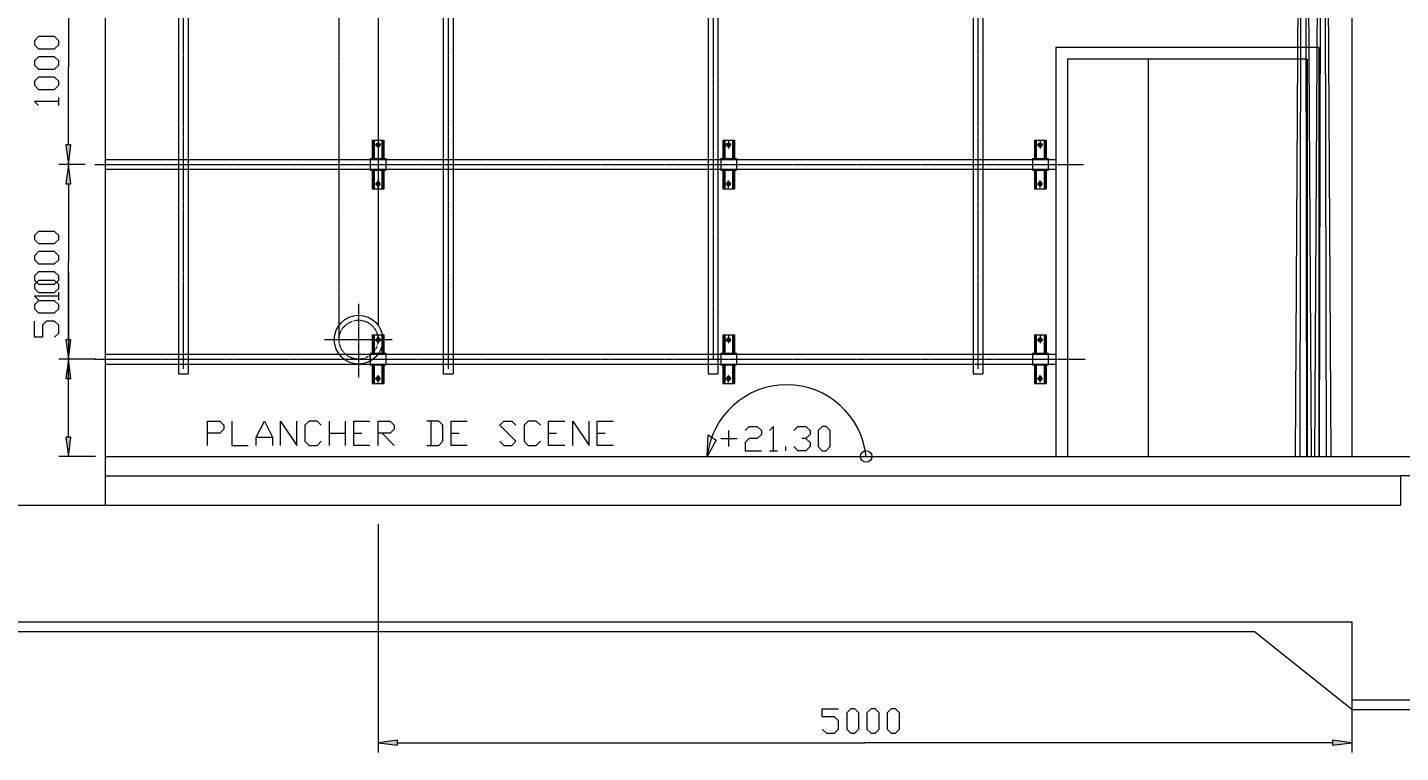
# Model space of a CAD drawing. Header units: millimetres. Extents: x 53635 to 142317, y 101101 to 147193.
# Drawn here: x 70416 to 77466, y 133172 to 136896 of the extents above; entities that cross this region are included whole.
import ezdxf

# ---------------------------------------------------------------- set-up
doc = ezdxf.new("R2010")
doc.units = ezdxf.units.MM
doc.header["$LTSCALE"] = 0.5
doc.header["$MEASUREMENT"] = 0
doc.linetypes.add('AXES2', pattern=[28.575, 19.05, -3.175, 3.175, -3.175])
doc.linetypes.add('CACHE2', pattern=[0.1875, 0.125, -0.0625])
doc.layers.get('0').update_dxf_attribs({"lineweight": 0})
for name, color, linetype, lineweight in [('AXE', 1, 'AXES2', 0), ('beton', 6, 'Continuous', 0), ('betonfin', 1, 'Continuous', 0), ('CACHE', 1, 'CACHE2', 0), ('COT', 3, 'Continuous', 0), ('FORT', 7, 'Continuous', 0)]:
    doc.layers.add(name, color=color, linetype=linetype, lineweight=lineweight)
doc.styles.add('_TCW_TXTSTY_1', font='TIMES.TTF')
doc.styles.get("Standard").update_dxf_attribs({"font": 'TXT.SHX'})
doc.dimstyles.get("Standard").update_dxf_attribs({"dimscale": 10, "dimtxt": 1.5, "dimasz": 2, "dimexe": 1, "dimexo": 1, "dimgap": 1, "dimtad": 1, "dimrnd": 0.5, "dimdsep": 46, "dimtxsty": '_TCW_TXTSTY_1', "dimcen": 0.09, "dimclrd": 3, "dimclre": 3, "dimclrt": 3, "dimadec": 0, "dimazin": 0, "dimtfac": 1, "dimtdec": 3, "dimtmove": 0, "dimatfit": 0, "dimfxl": 1, "dimfrac": 2, "dimtolj": 1, "dimtzin": 0, "dimarcsym": 0})

# ---------------------------------------------------------------- blocks, each defined once
blk = doc.blocks.new('*D74')
at = {"layer": 'COT', "linetype": 'Continuous', "ltscale": 2}
for points in [[(72215.9, 133222.2), (72315.9, 133209.2), (72315.9, 133235.2)], [(77215.9, 133222.2), (77115.9, 133235.2), (77115.9, 133209.2)]]:
    blk.add_hatch(color=3, dxfattribs=at).paths.add_polyline_path(points)
at = {"linetype": 'ByBlock', "flags": 128}
for points in [[(74497.1, 133293), (74518, 133272.2), (74559.6, 133272.2), (74580.5, 133293), (74580.5, 133334.7), (74559.6, 133355.5), (74497.1, 133355.5), (74497.1, 133397.2), (74580.5, 133397.2)], [(74643, 133272.2), (74663.8, 133272.2), (74684.6, 133293), (74684.6, 133376.3), (74663.8, 133397.2), (74643, 133397.2), (74622.1, 133376.3), (74622.1, 133293), (74643, 133272.2)], [(74747.1, 133272.2), (74768, 133272.2), (74788.8, 133293), (74788.8, 133376.3), (74768, 133397.2), (74747.1, 133397.2), (74726.3, 133376.3), (74726.3, 133293), (74747.1, 133272.2)], [(74851.3, 133272.2), (74872.1, 133272.2), (74893, 133293), (74893, 133376.3), (74872.1, 133397.2), (74851.3, 133397.2), (74830.5, 133376.3), (74830.5, 133293), (74851.3, 133272.2)]]:
    blk.add_lwpolyline(points, dxfattribs=at)
at = {"layer": 'COT', "color": 3, "linetype": 'Continuous', "ltscale": 2}
for p, q in [((72215.9, 134344.4), (72215.9, 133172.2)), ((77215.9, 133669.4), (77215.9, 133172.2))]:
    blk.add_line(p, q, dxfattribs=at)
at = {"layer": 'COT', "color": 3, "linetype": 'Continuous', "ltscale": 2, "flags": 128}
for points in [[(72215.9, 133222.2), (72315.9, 133209.2), (72315.9, 133235.2)], [(77215.9, 133222.2), (77115.9, 133235.2), (77115.9, 133209.2)]]:
    blk.add_lwpolyline(points, close=True, dxfattribs=at)
for points in [[(72315.9, 133222.2), (72315.9, 133222.2), (72315.9, 133222.2), (74715.9, 133222.2)], [(77115.9, 133222.2), (77115.9, 133222.2), (77115.9, 133222.2), (74715.9, 133222.2)]]:
    blk.add_lwpolyline(points, dxfattribs=at)
blk = doc.blocks.new('*D78')
at = {"layer": 'COT', "linetype": 'Continuous', "ltscale": 2}
for points in [[(70626.2, 135192.6), (70613.2, 135092.6), (70639.2, 135092.6)], [(70626.2, 134692.6), (70639.2, 134792.6), (70613.2, 134792.6)]]:
    blk.add_hatch(color=3, dxfattribs=at).paths.add_polyline_path(points)
at = {"linetype": 'ByBlock', "flags": 128}
for points in [[(70576.2, 135555.1), (70576.2, 135576), (70555.4, 135596.8), (70472, 135596.8), (70451.2, 135576), (70451.2, 135555.1), (70472, 135534.3), (70555.4, 135534.3), (70576.2, 135555.1)], [(70576.2, 135451), (70576.2, 135471.8), (70555.4, 135492.6), (70472, 135492.6), (70451.2, 135471.8), (70451.2, 135451), (70472, 135430.1), (70555.4, 135430.1), (70576.2, 135451)], [(70555.4, 135305.1), (70576.2, 135326), (70576.2, 135367.6), (70555.4, 135388.5), (70513.7, 135388.5), (70492.9, 135367.6), (70492.9, 135305.1), (70451.2, 135305.1), (70451.2, 135388.5)]]:
    blk.add_lwpolyline(points, dxfattribs=at)
at = {"layer": 'COT', "color": 3, "linetype": 'Continuous', "ltscale": 2}
for p, q in [((70765.9, 135192.6), (70576.2, 135192.6)), ((70765.9, 134692.6), (70576.2, 134692.6))]:
    blk.add_line(p, q, dxfattribs=at)
at = {"layer": 'COT', "color": 3, "linetype": 'Continuous', "ltscale": 2, "flags": 128}
for points in [[(70626.2, 135638.5), (70626.2, 135305.1), (70626.2, 135192.6), (70626.2, 135142.6)], [(70626.2, 134792.6), (70626.2, 135092.6), (70626.2, 135092.6), (70626.2, 135142.6)]]:
    blk.add_lwpolyline(points, dxfattribs=at)
for points in [[(70626.2, 135192.6), (70613.2, 135092.6), (70639.2, 135092.6)], [(70626.2, 134692.6), (70639.2, 134792.6), (70613.2, 134792.6)]]:
    blk.add_lwpolyline(points, close=True, dxfattribs=at)
blk = doc.blocks.new('*D79')
at = {"layer": 'COT', "linetype": 'Continuous', "ltscale": 2}
for points in [[(70626.2, 136192.6), (70613.2, 136092.6), (70639.2, 136092.6)], [(70626.2, 135192.6), (70639.2, 135292.6), (70613.2, 135292.6)]]:
    blk.add_hatch(color=3, dxfattribs=at).paths.add_polyline_path(points)
at = {"linetype": 'ByBlock', "flags": 128}
for points in [[(70576.2, 135807.2), (70576.2, 135828), (70555.4, 135848.9), (70472, 135848.9), (70451.2, 135828), (70451.2, 135807.2), (70472, 135786.4), (70555.4, 135786.4), (70576.2, 135807.2)], [(70576.2, 135703), (70576.2, 135723.9), (70555.4, 135744.7), (70472, 135744.7), (70451.2, 135723.9), (70451.2, 135703), (70472, 135682.2), (70555.4, 135682.2), (70576.2, 135703)], [(70576.2, 135598.9), (70576.2, 135619.7), (70555.4, 135640.5), (70472, 135640.5), (70451.2, 135619.7), (70451.2, 135598.9), (70472, 135578), (70555.4, 135578), (70576.2, 135598.9)], [(70576.2, 135494.7), (70576.2, 135536.4)]]:
    blk.add_lwpolyline(points, dxfattribs=at)
at = {"linetype": 'ByBlock'}
blk.add_lwpolyline([(70576.2, 135515.5), (70451.2, 135515.5), (70472, 135494.7)], dxfattribs=at)
at = {"layer": 'COT', "color": 3, "linetype": 'Continuous', "ltscale": 2}
for p, q in [((70711.8, 136192.6), (70576.2, 136192.6)), ((70711.8, 135192.6), (70576.2, 135192.6))]:
    blk.add_line(p, q, dxfattribs=at)
at = {"layer": 'COT', "color": 3, "linetype": 'Continuous', "ltscale": 2, "flags": 128}
for points in [[(70626.2, 136192.6), (70613.2, 136092.6), (70639.2, 136092.6)], [(70626.2, 135192.6), (70639.2, 135292.6), (70613.2, 135292.6)]]:
    blk.add_lwpolyline(points, close=True, dxfattribs=at)
for points in [[(70626.2, 136092.6), (70626.2, 136092.6), (70626.2, 136092.6), (70626.2, 135692.6)], [(70626.2, 135292.6), (70626.2, 135292.6), (70626.2, 135292.6), (70626.2, 135692.6)]]:
    blk.add_lwpolyline(points, dxfattribs=at)
blk = doc.blocks.new('*D80')
at = {"layer": 'COT', "linetype": 'Continuous', "ltscale": 2}
for points in [[(70626.2, 137192.6), (70613.2, 137092.6), (70639.2, 137092.6)], [(70626.2, 136192.6), (70639.2, 136292.6), (70613.2, 136292.6)]]:
    blk.add_hatch(color=3, dxfattribs=at).paths.add_polyline_path(points)
at = {"linetype": 'ByBlock', "flags": 128}
for points in [[(70576.2, 136807.2), (70576.2, 136828), (70555.4, 136848.9), (70472, 136848.9), (70451.2, 136828), (70451.2, 136807.2), (70472, 136786.4), (70555.4, 136786.4), (70576.2, 136807.2)], [(70576.2, 136703), (70576.2, 136723.9), (70555.4, 136744.7), (70472, 136744.7), (70451.2, 136723.9), (70451.2, 136703), (70472, 136682.2), (70555.4, 136682.2), (70576.2, 136703)], [(70576.2, 136598.9), (70576.2, 136619.7), (70555.4, 136640.5), (70472, 136640.5), (70451.2, 136619.7), (70451.2, 136598.9), (70472, 136578), (70555.4, 136578), (70576.2, 136598.9)], [(70576.2, 136494.7), (70576.2, 136536.4)]]:
    blk.add_lwpolyline(points, dxfattribs=at)
at = {"linetype": 'ByBlock'}
blk.add_lwpolyline([(70576.2, 136515.5), (70451.2, 136515.5), (70472, 136494.7)], dxfattribs=at)
at = {"layer": 'COT', "color": 3, "linetype": 'Continuous', "ltscale": 2}
for p, q in [((70711.8, 137192.6), (70576.2, 137192.6)), ((70711.8, 136192.6), (70576.2, 136192.6))]:
    blk.add_line(p, q, dxfattribs=at)
at = {"layer": 'COT', "color": 3, "linetype": 'Continuous', "ltscale": 2, "flags": 128}
for points in [[(70626.2, 137192.6), (70613.2, 137092.6), (70639.2, 137092.6)], [(70626.2, 136192.6), (70639.2, 136292.6), (70613.2, 136292.6)]]:
    blk.add_lwpolyline(points, close=True, dxfattribs=at)
for points in [[(70626.2, 137092.6), (70626.2, 137092.6), (70626.2, 137092.6), (70626.2, 136692.6)], [(70626.2, 136292.6), (70626.2, 136292.6), (70626.2, 136292.6), (70626.2, 136692.6)]]:
    blk.add_lwpolyline(points, dxfattribs=at)

msp = doc.modelspace()

# ---------------------------------------------------------------- linework, layer by layer
at = {"linetype": 'ByBlock', "flags": 128}
for points in [[(71340.88, 134749.81), (71340.88, 134874.81), (71403.38, 134874.81), (71424.22, 134853.98), (71424.22, 134833.14), (71403.38, 134812.31), (71340.88, 134812.31)], [(71465.88, 134874.81), (71465.88, 134749.81), (71549.22, 134749.81)], [(71590.88, 134749.81), (71590.88, 134791.48), (71632.55, 134874.81), (71674.22, 134791.48), (71674.22, 134749.81)], [(71715.88, 134749.81), (71715.88, 134874.81), (71799.22, 134749.81), (71799.22, 134874.81)], [(71924.22, 134853.98), (71903.38, 134874.81), (71861.72, 134874.81), (71840.88, 134853.98), (71840.88, 134770.64), (71861.72, 134749.81), (71903.38, 134749.81), (71924.22, 134770.64)], [(71965.88, 134749.81), (71965.88, 134874.81)], [(72174.22, 134749.81), (72090.88, 134749.81), (72090.88, 134874.81), (72174.22, 134874.81)], [(72215.88, 134749.81), (72215.88, 134874.81), (72278.38, 134874.81), (72299.22, 134853.98), (72299.22, 134833.14), (72278.38, 134812.31), (72215.88, 134812.31)], [(72465.88, 134749.81), (72528.38, 134749.81), (72549.22, 134770.64), (72549.22, 134853.98), (72528.38, 134874.81), (72465.88, 134874.81)], [(72674.22, 134749.81), (72590.88, 134749.81), (72590.88, 134874.81), (72674.22, 134874.81)], [(72840.88, 134770.64), (72861.72, 134749.81), (72903.38, 134749.81), (72924.22, 134770.64), (72840.88, 134853.98), (72861.72, 134874.81), (72903.38, 134874.81), (72924.22, 134853.98)], [(73049.22, 134853.98), (73028.38, 134874.81), (72986.72, 134874.81), (72965.88, 134853.98), (72965.88, 134770.64), (72986.72, 134749.81), (73028.38, 134749.81), (73049.22, 134770.64)], [(73174.22, 134749.81), (73090.88, 134749.81), (73090.88, 134874.81), (73174.22, 134874.81)], [(73215.88, 134749.81), (73215.88, 134874.81), (73299.22, 134749.81), (73299.22, 134874.81)], [(73424.22, 134749.81), (73340.88, 134749.81), (73340.88, 134874.81), (73424.22, 134874.81)], [(74017.38, 134743.25), (74017.38, 134826.59)], [(74100.71, 134826.59), (74121.54, 134847.42), (74163.21, 134847.42), (74184.04, 134826.59), (74184.04, 134805.75), (74163.21, 134784.92), (74121.54, 134784.92), (74100.71, 134764.09), (74100.71, 134722.42), (74184.04, 134722.42)], [(74350.71, 134826.59), (74371.54, 134847.42), (74413.21, 134847.42), (74434.04, 134826.59), (74434.04, 134805.75), (74413.21, 134784.92), (74392.38, 134784.92)], [(74496.54, 134722.42), (74517.38, 134722.42), (74538.21, 134743.25), (74538.21, 134826.59), (74517.38, 134847.42), (74496.54, 134847.42), (74475.71, 134826.59), (74475.71, 134743.25), (74496.54, 134722.42)], [(74309.04, 134722.42), (74309.04, 134743.25)], [(74225.71, 134722.42), (74267.38, 134722.42)]]:
    msp.add_lwpolyline(points, dxfattribs=at)
at = {"linetype": 'ByBlock'}
for points in [[(72049.22, 134749.81), (72049.22, 134874.81)], [(72486.72, 134874.81), (72486.72, 134749.81)], [(71965.88, 134812.31), (72049.22, 134812.31)], [(72090.88, 134812.31), (72132.55, 134812.31)], [(72236.72, 134812.31), (72299.22, 134749.81)], [(72590.88, 134812.31), (72632.55, 134812.31)], [(73090.88, 134812.31), (73132.55, 134812.31)], [(73340.88, 134812.31), (73382.55, 134812.31)], [(74246.54, 134722.42), (74246.54, 134847.42), (74225.71, 134826.59)], [(71590.88, 134791.48), (71674.22, 134791.48)], [(73975.71, 134784.92), (74059.04, 134784.92)], [(74413.21, 134784.92), (74434.04, 134764.09), (74434.04, 134743.25), (74413.21, 134722.42), (74371.54, 134722.42), (74350.71, 134743.25)]]:
    msp.add_lwpolyline(points, dxfattribs=at)
at = {"layer": 'AXE', "color": 1, "linetype": 'AXES2'}
for p, q in [((72015.9, 135293.19), (72015.9, 143117.48)), ((71941.28, 135293.19), (72289.2, 135293.19))]:
    msp.add_line(p, q, dxfattribs=at)
at = {"layer": 'AXE'}
for p, q in [((73935.89, 140312.63), (73935.89, 135190.84)), ((71215.89, 140264.41), (71215.89, 135142.62)), ((72575.89, 140264.41), (72575.89, 135142.62)), ((75295.9, 140264.41), (75295.9, 135142.62)), ((72200.78, 136292.63), (72228.12, 136292.63)), ((72215.9, 136312.55), (72215.9, 136275.06)), ((74000.78, 136292.63), (74028.11, 136292.63)), ((74015.89, 136312.55), (74015.89, 136275.06)), ((75600.78, 136292.63), (75628.11, 136292.63)), ((75615.89, 136312.55), (75615.89, 136275.06)), ((70761.85, 136192.63), (75837.71, 136192.63)), ((72200.78, 136092.63), (72228.12, 136092.63)), ((72215.9, 136072.7), (72215.9, 136110.19)), ((74000.78, 136092.63), (74028.11, 136092.63)), ((74015.89, 136072.7), (74015.89, 136110.19)), ((75600.78, 136092.63), (75628.11, 136092.63)), ((75615.89, 136072.7), (75615.89, 136110.19)), ((72200.78, 135292.63), (72228.12, 135292.63)), ((72215.9, 135312.55), (72215.9, 135275.06)), ((74000.78, 135292.63), (74028.11, 135292.63)), ((74015.89, 135312.55), (74015.89, 135275.06)), ((75600.78, 135292.63), (75628.11, 135292.63)), ((75615.89, 135312.55), (75615.89, 135275.06)), ((70761.85, 135192.63), (75848.77, 135192.63)), ((72200.78, 135092.63), (72228.12, 135092.63)), ((72215.9, 135072.7), (72215.9, 135110.19)), ((74000.78, 135092.63), (74028.11, 135092.63)), ((74015.89, 135072.7), (74015.89, 135110.19)), ((75600.78, 135092.63), (75628.11, 135092.63)), ((75615.89, 135072.7), (75615.89, 135110.19))]:
    msp.add_line(p, q, dxfattribs=at)
at = {"layer": 'beton'}
msp.add_line((70815.89, 134442.63), (70815.89, 143992.63), dxfattribs=at)
at = {"layer": 'beton', "color": 6}
for p, q in [((70815.89, 134592.63), (77465.89, 134592.63)), ((77465.89, 134592.63), (77465.89, 134442.63)), ((77615.89, 134592.63), (77465.89, 134592.63)), ((65201.88, 134442.63), (77465.89, 134442.63)), ((65201.88, 133842.63), (77215.89, 133842.63)), ((77215.89, 133842.63), (77215.89, 133442.63)), ((76715.89, 133792.63), (65201.88, 133792.63)), ((77215.89, 133392.63), (76715.89, 133792.63)), ((77215.89, 133792.63), (77215.89, 133442.63)), ((77215.89, 133442.63), (98465.2, 133442.63)), ((77215.89, 133392.63), (98404.34, 133392.63))]:
    msp.add_line(p, q, dxfattribs=at)
at = {"layer": 'betonfin'}
for p, q in [((77215.89, 140152.63), (77215.89, 134692.63)), ((77045.9, 136792.63), (75695.9, 136792.63)), ((75695.9, 136792.63), (75695.9, 134692.63)), ((77045.9, 136792.63), (77045.9, 134692.63)), ((76985.9, 136732.63), (75755.9, 136732.63)), ((75755.9, 136732.63), (75755.9, 134692.63)), ((76170.9, 136732.63), (76170.9, 134692.63)), ((76985.9, 136732.63), (76985.9, 134692.63)), ((70815.89, 134692.63), (77615.89, 134692.63))]:
    msp.add_line(p, q, dxfattribs=at)
at = {"layer": 'CACHE'}
msp.add_line((72115.9, 135476.82), (72115.9, 135096.86), dxfattribs=at)
msp.add_circle((72115.9, 135292.63), 100, dxfattribs=at)
at = {"layer": 'COT'}
for p, q in [((73906.37, 134692.63), (73911.66, 134804.04)), ((73911.66, 134804.04), (73952.15, 134777.06)), ((73952.15, 134777.06), (73906.37, 134692.63)), ((73854.3, 134692.63), (74774.73, 134692.63))]:
    msp.add_line(p, q, dxfattribs=at)
msp.add_circle((74721.97, 134692.63), 29.63, dxfattribs=at)
msp.add_arc((74314.17, 134650.6), 409.96, 5.8842, 174.1158, dxfattribs=at)
at = {"layer": 'FORT'}
for p, q in [((72215.9, 142564.26), (72215.89, 135367.63)), ((76958.71, 140499.71), (76924.23, 134692.63)), ((76958.71, 140499.71), (76948.27, 134692.63)), ((76973.08, 140499.71), (77007.56, 134692.63)), ((76973.08, 140499.71), (76983.52, 134692.63)), ((77058.71, 140499.71), (77024.23, 134692.63)), ((77058.71, 140499.71), (77048.27, 134692.63)), ((77073.08, 140499.71), (77107.56, 134692.63)), ((77073.08, 140499.71), (77083.52, 134692.63)), ((71190.89, 140087.36), (71190.89, 135117.9)), ((71240.89, 140087.36), (71240.89, 135117.9)), ((72550.89, 140087.36), (72550.89, 135117.9)), ((72600.89, 140087.36), (72600.89, 135117.9)), ((73910.89, 140087.36), (73910.89, 135117.9)), ((73960.89, 140087.36), (73960.89, 135117.9)), ((75270.9, 140087.36), (75270.9, 135117.9)), ((75320.9, 140087.36), (75320.9, 135117.9)), ((70815.89, 136217.63), (75695.9, 136217.63)), ((70815.89, 136167.63), (75695.9, 136167.63)), ((70815.89, 135217.63), (75695.9, 135217.63)), ((70815.89, 135167.63), (75695.9, 135167.63))]:
    msp.add_line(p, q, dxfattribs=at)
at = {"layer": 'FORT', "ltscale": 2}
for p, q in [((72185.9, 136317.63), (72245.9, 136317.63)), ((72185.9, 136317.63), (72185.9, 136222.63)), ((72189.9, 136317.63), (72189.9, 136222.63)), ((72195.9, 136317.63), (72195.9, 136222.63)), ((72235.9, 136317.63), (72235.9, 136222.63)), ((72241.9, 136317.63), (72241.9, 136222.63)), ((72245.9, 136317.63), (72245.9, 136222.63)), ((73985.89, 136317.63), (74045.89, 136317.63)), ((73985.89, 136317.63), (73985.89, 136222.63)), ((73989.89, 136317.63), (73989.89, 136222.63)), ((73995.89, 136317.63), (73995.89, 136222.63)), ((74035.89, 136317.63), (74035.89, 136222.63)), ((74041.89, 136317.63), (74041.89, 136222.63)), ((74045.89, 136317.63), (74045.89, 136222.63)), ((75585.89, 136317.63), (75645.89, 136317.63)), ((75585.89, 136317.63), (75585.89, 136222.63)), ((75589.89, 136317.63), (75589.89, 136222.63)), ((75595.89, 136317.63), (75595.89, 136222.63)), ((75635.89, 136317.63), (75635.89, 136222.63)), ((75641.89, 136317.63), (75641.89, 136222.63)), ((75645.89, 136317.63), (75645.89, 136222.63)), ((72175.9, 136222.63), (72255.9, 136222.63)), ((72175.9, 136222.63), (72175.9, 136162.63)), ((72255.9, 136222.63), (72255.9, 136162.63)), ((73975.89, 136222.63), (74055.89, 136222.63)), ((73975.89, 136222.63), (73975.89, 136162.63)), ((74055.89, 136222.63), (74055.89, 136162.63)), ((75575.89, 136222.63), (75655.89, 136222.63)), ((75575.89, 136222.63), (75575.89, 136162.63)), ((75655.89, 136222.63), (75655.89, 136162.63)), ((72175.9, 136162.63), (72255.9, 136162.63)), ((72185.9, 136162.63), (72185.9, 136067.63)), ((72189.9, 136162.63), (72189.9, 136067.63)), ((72195.9, 136162.63), (72195.9, 136067.63)), ((72235.9, 136162.63), (72235.9, 136067.63)), ((72241.9, 136162.63), (72241.9, 136067.63)), ((72245.9, 136162.63), (72245.9, 136067.63)), ((73975.89, 136162.63), (74055.89, 136162.63)), ((73985.89, 136162.63), (73985.89, 136067.63)), ((73989.89, 136162.63), (73989.89, 136067.63)), ((73995.89, 136162.63), (73995.89, 136067.63)), ((74035.89, 136162.63), (74035.89, 136067.63)), ((74041.89, 136162.63), (74041.89, 136067.63)), ((74045.89, 136162.63), (74045.89, 136067.63)), ((75575.89, 136162.63), (75655.89, 136162.63)), ((75585.89, 136162.63), (75585.89, 136067.63)), ((75589.89, 136162.63), (75589.89, 136067.63)), ((75595.89, 136162.63), (75595.89, 136067.63)), ((75635.89, 136162.63), (75635.89, 136067.63)), ((75641.89, 136162.63), (75641.89, 136067.63)), ((75645.89, 136162.63), (75645.89, 136067.63)), ((72185.9, 136067.63), (72245.9, 136067.63)), ((73985.89, 136067.63), (74045.89, 136067.63)), ((75585.89, 136067.63), (75645.89, 136067.63)), ((72185.9, 135317.63), (72245.9, 135317.63)), ((72185.9, 135317.63), (72185.9, 135222.63)), ((72189.9, 135317.63), (72189.9, 135222.63)), ((72195.9, 135317.63), (72195.9, 135222.63)), ((72235.9, 135317.63), (72235.9, 135222.63)), ((72241.9, 135317.63), (72241.9, 135222.63)), ((72245.9, 135317.63), (72245.9, 135222.63)), ((73985.89, 135317.63), (74045.89, 135317.63)), ((73985.89, 135317.63), (73985.89, 135222.63)), ((73989.89, 135317.63), (73989.89, 135222.63)), ((73995.89, 135317.63), (73995.89, 135222.63)), ((74035.89, 135317.63), (74035.89, 135222.63)), ((74041.89, 135317.63), (74041.89, 135222.63)), ((74045.89, 135317.63), (74045.89, 135222.63)), ((75585.89, 135317.63), (75645.89, 135317.63)), ((75585.89, 135317.63), (75585.89, 135222.63)), ((75589.89, 135317.63), (75589.89, 135222.63)), ((75595.89, 135317.63), (75595.89, 135222.63)), ((75635.89, 135317.63), (75635.89, 135222.63)), ((75641.89, 135317.63), (75641.89, 135222.63)), ((75645.89, 135317.63), (75645.89, 135222.63)), ((72175.9, 135222.63), (72255.9, 135222.63)), ((72175.9, 135222.63), (72175.9, 135162.63)), ((72255.9, 135222.63), (72255.9, 135162.63)), ((73975.89, 135222.63), (74055.89, 135222.63)), ((73975.89, 135222.63), (73975.89, 135162.63)), ((74055.89, 135222.63), (74055.89, 135162.63)), ((75575.89, 135222.63), (75655.89, 135222.63)), ((75575.89, 135222.63), (75575.89, 135162.63)), ((75655.89, 135222.63), (75655.89, 135162.63)), ((72175.9, 135162.63), (72255.9, 135162.63)), ((72185.9, 135162.63), (72185.9, 135067.63)), ((72189.9, 135162.63), (72189.9, 135067.63)), ((72195.9, 135162.63), (72195.9, 135067.63)), ((72235.9, 135162.63), (72235.9, 135067.63)), ((72241.9, 135162.63), (72241.9, 135067.63)), ((72245.9, 135162.63), (72245.9, 135067.63)), ((73975.89, 135162.63), (74055.89, 135162.63)), ((73985.89, 135162.63), (73985.89, 135067.63)), ((73989.89, 135162.63), (73989.89, 135067.63)), ((73995.89, 135162.63), (73995.89, 135067.63)), ((74035.89, 135162.63), (74035.89, 135067.63)), ((74041.89, 135162.63), (74041.89, 135067.63)), ((74045.89, 135162.63), (74045.89, 135067.63)), ((75575.89, 135162.63), (75655.89, 135162.63)), ((75585.89, 135162.63), (75585.89, 135067.63)), ((75589.89, 135162.63), (75589.89, 135067.63)), ((75595.89, 135162.63), (75595.89, 135067.63)), ((75635.89, 135162.63), (75635.89, 135067.63)), ((75641.89, 135162.63), (75641.89, 135067.63)), ((75645.89, 135162.63), (75645.89, 135067.63)), ((71190.89, 135117.9), (71240.89, 135117.9)), ((71190.89, 135117.9), (71240.89, 135117.9)), ((72550.89, 135117.9), (72600.89, 135117.9)), ((73910.89, 135117.9), (73960.89, 135117.9)), ((75270.9, 135117.9), (75320.9, 135117.9)), ((72185.9, 135067.63), (72245.9, 135067.63)), ((73985.89, 135067.63), (74045.89, 135067.63)), ((75585.89, 135067.63), (75645.89, 135067.63))]:
    msp.add_line(p, q, dxfattribs=at)
at = {"layer": 'FORT', "color": 0, "linetype": 'ByBlock'}
for p, q in [((72205.5, 136292.63), (72210.7, 136301.63)), ((72210.7, 136283.63), (72205.5, 136292.63)), ((72210.7, 136301.63), (72221.09, 136301.63)), ((72221.09, 136283.63), (72210.7, 136283.63)), ((72221.09, 136301.63), (72226.29, 136292.63)), ((72226.29, 136292.63), (72221.09, 136283.63)), ((74005.5, 136292.63), (74010.69, 136301.63)), ((74010.69, 136283.63), (74005.5, 136292.63)), ((74010.69, 136301.63), (74021.09, 136301.63)), ((74021.09, 136283.63), (74010.69, 136283.63)), ((74021.09, 136301.63), (74026.29, 136292.63)), ((74026.29, 136292.63), (74021.09, 136283.63)), ((75605.5, 136292.63), (75610.69, 136301.63)), ((75610.69, 136283.63), (75605.5, 136292.63)), ((75610.69, 136301.63), (75621.09, 136301.63)), ((75621.09, 136283.63), (75610.69, 136283.63)), ((75621.09, 136301.63), (75626.29, 136292.63)), ((75626.29, 136292.63), (75621.09, 136283.63)), ((72210.7, 136101.63), (72205.5, 136092.63)), ((72205.5, 136092.63), (72210.7, 136083.63)), ((72221.09, 136101.63), (72210.7, 136101.63)), ((72210.7, 136083.63), (72221.09, 136083.63)), ((72226.29, 136092.63), (72221.09, 136101.63)), ((72221.09, 136083.63), (72226.29, 136092.63)), ((74010.69, 136101.63), (74005.5, 136092.63)), ((74005.5, 136092.63), (74010.69, 136083.63)), ((74021.09, 136101.63), (74010.69, 136101.63)), ((74010.69, 136083.63), (74021.09, 136083.63)), ((74026.29, 136092.63), (74021.09, 136101.63)), ((74021.09, 136083.63), (74026.29, 136092.63)), ((75610.69, 136101.63), (75605.5, 136092.63)), ((75605.5, 136092.63), (75610.69, 136083.63)), ((75621.09, 136101.63), (75610.69, 136101.63)), ((75610.69, 136083.63), (75621.09, 136083.63)), ((75626.29, 136092.63), (75621.09, 136101.63)), ((75621.09, 136083.63), (75626.29, 136092.63)), ((72205.5, 135292.63), (72210.7, 135301.63)), ((72210.7, 135283.63), (72205.5, 135292.63)), ((72210.7, 135301.63), (72221.09, 135301.63)), ((72221.09, 135301.63), (72226.29, 135292.63)), ((72226.29, 135292.63), (72221.09, 135283.63)), ((74005.5, 135292.63), (74010.69, 135301.63)), ((74010.69, 135283.63), (74005.5, 135292.63)), ((74010.69, 135301.63), (74021.09, 135301.63)), ((74021.09, 135301.63), (74026.29, 135292.63)), ((74026.29, 135292.63), (74021.09, 135283.63)), ((75605.5, 135292.63), (75610.69, 135301.63)), ((75610.69, 135283.63), (75605.5, 135292.63)), ((75610.69, 135301.63), (75621.09, 135301.63)), ((75621.09, 135301.63), (75626.29, 135292.63)), ((75626.29, 135292.63), (75621.09, 135283.63)), ((72221.09, 135283.63), (72210.7, 135283.63)), ((74021.09, 135283.63), (74010.69, 135283.63)), ((75621.09, 135283.63), (75610.69, 135283.63)), ((72210.7, 135101.63), (72205.5, 135092.63)), ((72205.5, 135092.63), (72210.7, 135083.63)), ((72221.09, 135101.63), (72210.7, 135101.63)), ((72210.7, 135083.63), (72221.09, 135083.63)), ((72226.29, 135092.63), (72221.09, 135101.63)), ((72221.09, 135083.63), (72226.29, 135092.63)), ((74010.69, 135101.63), (74005.5, 135092.63)), ((74005.5, 135092.63), (74010.69, 135083.63)), ((74021.09, 135101.63), (74010.69, 135101.63)), ((74010.69, 135083.63), (74021.09, 135083.63)), ((74026.29, 135092.63), (74021.09, 135101.63)), ((74021.09, 135083.63), (74026.29, 135092.63)), ((75610.69, 135101.63), (75605.5, 135092.63)), ((75605.5, 135092.63), (75610.69, 135083.63)), ((75621.09, 135101.63), (75610.69, 135101.63)), ((75610.69, 135083.63), (75621.09, 135083.63)), ((75626.29, 135092.63), (75621.09, 135101.63)), ((75621.09, 135083.63), (75626.29, 135092.63))]:
    msp.add_line(p, q, dxfattribs=at)
for centre, radius in [((72215.9, 136292.63), 9), ((72215.9, 136292.63), 5.05), ((74015.89, 136292.63), 9), ((74015.89, 136292.63), 5.05), ((75615.89, 136292.63), 9), ((75615.89, 136292.63), 5.05), ((72215.9, 136092.63), 9), ((72215.9, 136092.63), 5.05), ((74015.89, 136092.63), 9), ((74015.89, 136092.63), 5.05), ((75615.89, 136092.63), 9), ((75615.89, 136092.63), 5.05), ((72215.9, 135292.63), 9), ((72215.9, 135292.63), 5.05), ((74015.89, 135292.63), 9), ((74015.89, 135292.63), 5.05), ((75615.89, 135292.63), 9), ((75615.89, 135292.63), 5.05), ((72215.9, 135092.63), 9), ((72215.9, 135092.63), 5.05), ((74015.89, 135092.63), 9), ((74015.89, 135092.63), 5.05), ((75615.89, 135092.63), 9), ((75615.89, 135092.63), 5.05)]:
    msp.add_circle(centre, radius, dxfattribs=at)
at = {"layer": 'FORT'}
msp.add_circle((72115.9, 135292.63), 125, dxfattribs=at)
at = {"layer": 'FORT', "color": 2, "linetype": 'Continuous'}
for centre, start, end in [((72215.9, 136292.63), 0, 270), ((74015.89, 136292.63), 0, 270), ((75615.89, 136292.63), 0, 270), ((72215.9, 136092.63), 90, 360), ((74015.89, 136092.63), 90, 360), ((75615.89, 136092.63), 90, 360), ((72215.9, 135292.63), 0, 270), ((74015.89, 135292.63), 0, 270), ((75615.89, 135292.63), 0, 270), ((72215.9, 135092.63), 90, 360), ((74015.89, 135092.63), 90, 360), ((75615.89, 135092.63), 90, 360)]:
    msp.add_arc(centre, 6, start, end, dxfattribs=at)

# ---------------------------------------------------------------- dimensions: what is measured, and where the dimension line sits
at = {"layer": 'COT', "linetype": 'Continuous', "ltscale": 2}
for p1, p2, distance, override, picture, middle in [((70761.85, 136192.63), (70761.85, 137192.63), 135.66, {"dimscale": 50, "dimtxt": 2.5, "dimdec": 0, "dimtxsty": 'Standard', "dimtdec": 0, "dimtmove": 1}, '*D80', (70513.69, 136692.63)), ((70761.85, 135192.63), (70761.85, 136192.63), 135.66, {"dimscale": 50, "dimtxt": 2.5, "dimdec": 0, "dimtxsty": 'Standard', "dimtdec": 0}, '*D79', (70513.69, 135692.63)), ((70815.89, 134692.63), (70815.89, 135192.63), 189.7, {"dimscale": 50, "dimtxt": 2.5, "dimdec": 0, "dimtxsty": 'Standard', "dimtdec": 0}, '*D78', (70513.69, 135471.8))]:
    dim = msp.add_aligned_dim(p1=p1, p2=p2, distance=distance, dimstyle='Standard', override=override, dxfattribs=at)
    dim.commit()
    dim.dimension.update_dxf_attribs({"geometry": picture, "text_midpoint": middle})
dim = msp.add_linear_dim(base=(72215.89, 133222.16), p1=(77215.89, 133719.41), p2=(72215.89, 134394.41), dimstyle='Standard', override={"dimscale": 50, "dimtxt": 2.5, "dimdec": 0, "dimtxsty": 'Standard', "dimtdec": 0}, dxfattribs=at)
dim.commit()
dim.dimension.update_dxf_attribs({"geometry": '*D74', "text_midpoint": (74715.89, 133334.66)})

doc.saveas('drawing.dxf')
